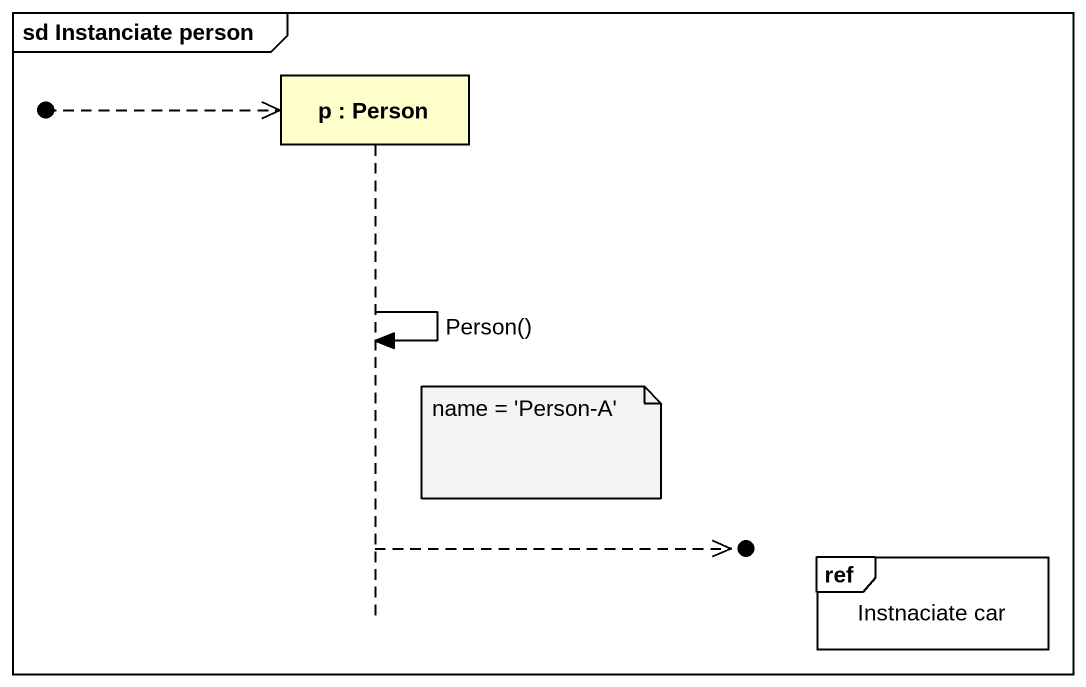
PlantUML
@startuml
mainframe sd Instanciate person
hide footbox
participant "p : Person" as p

[o-->> p
p -> p : Person()
note right of p : name = 'Person-A'
p -->>o]
ref over p : Instnaciate car
@enduml
